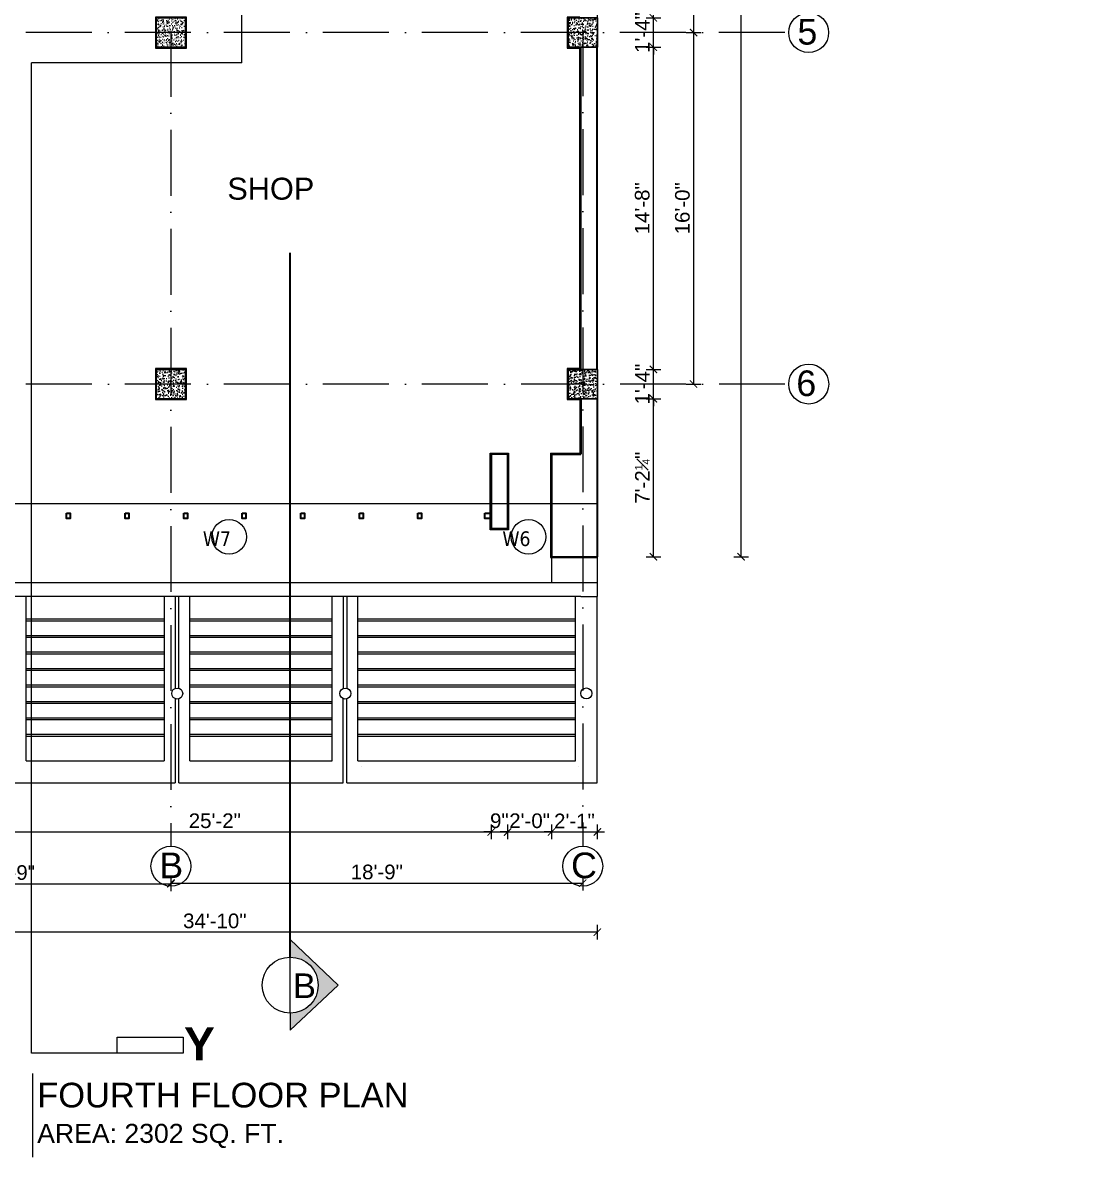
# Model space of a CAD drawing. Header units: inches. Extents: x 10755 to 33653, y -10992 to 10708.
# Drawn here: x 17078 to 17662, y 5812 to 6432 of the extents above; entities that cross this region are included whole.
import ezdxf

# ---------------------------------------------------------------- set-up
doc = ezdxf.new("R2010")
doc.units = ezdxf.units.IN
doc.header["$MEASUREMENT"] = 0
doc.linetypes.add('ACAD_ISO10W100', pattern=[18, 12, -3, 0, -3])
for name, color, linetype, lineweight in [('centerline', 9, 'ACAD_ISO10W100', 5), ('col', 1, 'Continuous', 30), ('dim', 6, 'Continuous', 13), ('dimension center - 8', 134, 'Continuous', 13), ('dimension element- 8', 5, 'Continuous', 13), ('dimension inter - 8', 6, 'Continuous', 13), ('dimension overall - 8', 185, 'Continuous', 13), ('DIMINSION', 5, 'Continuous', 15), ('elevation1', 230, 'Continuous', 13), ('hatch 2', 8, 'Continuous', 13), ('hatch- rcc', 252, 'Continuous', 5), ('PLASTER', 50, 'Continuous', 9), ('Section line-1-8', 172, 'Continuous', 35), ('SECTION LINE1', 6, 'Continuous', 18), ('Section text-1-8', 6, 'Continuous', 18), ('STAIRCASE', 143, 'Continuous', 15), ('title text 1', 113, 'Continuous', 25), ('wall', 1, 'Continuous', 35)]:
    doc.layers.add(name, color=color, linetype=linetype, lineweight=lineweight)
doc.layers.add('T-TEXT', color=230, linetype='Continuous')
doc.layers.get('dimension inter - 8').off()
doc.layers.get('DIMINSION').off()
doc.styles.add('arial', font='arial.ttf')
doc.styles.add('Prajwal', font='stylu.ttf', dxfattribs={"height": 9})
doc.styles.get("Standard").update_dxf_attribs({"font": 'arial.ttf'})
doc.styles.add('suren', font='times.ttf', dxfattribs={"height": 4})
doc.dimstyles.new('S8', dxfattribs={"dimscale": 8, "dimtxt": 1, "dimasz": 0.5, "dimexe": 0.5, "dimexo": 0.5, "dimgap": 0.25, "dimtad": 1, "dimzin": 3, "dimdsep": 46, "dimlunit": 4, "dimtxsty": 'Standard', "dimblk": 'ARCHTICK', "dimcen": 0, "dimclrd": 256, "dimclre": 256, "dimclrt": 6, "dimadec": 0, "dimazin": 0, "dimtfac": 0.5, "dimtix": 1, "dimtmove": 1, "dimatfit": 3, "dimfxl": 0.5, "dimfxlon": 1, "dimfrac": 1, "dimtolj": 1, "dimtzin": 0, "dimarcsym": 1})

# ---------------------------------------------------------------- blocks, each defined once
blk = doc.blocks.new('EWEWRTT')
at = {"layer": 'centerline', "ltscale": 3}
for p, q in [((176494.85, -3623.75), (176494.85, -4988.85)), ((176719.8, -3623.43), (176719.8, -4988.85)), ((176830.26, -4544.4), (176184.91, -4544.4)), ((176830.31, -4736.4), (176184.95, -4736.4))]:
    blk.add_line(p, q, dxfattribs=at)
at = {"layer": 'centerline', "linetype": 'Continuous'}
for centre in [(176843.23, -4544.4), (176843.28, -4736.4), (176494.85, -4999.76), (176719.8, -4999.76)]:
    blk.add_circle(centre, 10.91, dxfattribs=at)
at = {"layer": 'T-TEXT', "ltscale": 100, "char_height": 14, "width": 12.944, "style": 'suren'}
for s, insert, attachment_point in [('{\\fArial|b0|i0|c0|p34;5}', (176847.97, -4536.96), 3), ('{\\fArial|b0|i0|c0|p34;6}', (176847.37, -4728.96), 3), ('{\\fArial|b0|i0|c0|p34;B}', (176488.49, -4992.32), 1), ('{\\fArial|b0|i0|c0|p34;C}', (176713.44, -4992.32), 1)]:
    blk.add_mtext(s, dxfattribs=dict(at, insert=insert, attachment_point=attachment_point))
blk = doc.blocks.new('WEQQWQW')
at = {"layer": 'SECTION LINE1', "linetype": 'Continuous', "ltscale": 30}
for p, q in [((177367.99, -4560.95), (177367.99, -3517.55)), ((177253.09, -5101.89), (177253.09, -4560.95)), ((177367.99, -4560.95), (177253.09, -4560.95)), ((177299.94, -5101.89), (177253.09, -5101.89))]:
    blk.add_line(p, q, dxfattribs=at)
blk.add_lwpolyline([(177299.94, -5101.89), (177299.94, -5093.13), (177335.94, -5093.13), (177335.94, -5101.89)], close=True, dxfattribs=at)
at = {"layer": 'title text 1', "insert": (177353.24, -5087.85), "char_height": 18, "width": 3.410605131648481e-13, "attachment_point": 3, "style": 'Prajwal'}
blk.add_mtext('\\pi-24.83;{\\fArial|b1|i0|c0|p34;Y}', dxfattribs=at)
blk = doc.blocks.new('ETERWEWE')
at = {"layer": 'hatch- rcc', "linetype": 'Continuous', "ltscale": 30}
h = blk.add_hatch(dxfattribs=at)
h.set_pattern_fill('AR-CONC', color=256, scale=0.5, style=0)
h.set_pattern_definition([(50, (0, 0), (3.586300913, -0.313760675), [0.375, -4.125]), (355, (0, 0), (-0.69375667, 3.76096067), [0.3, -3.3]), (100.4514445, (0.299, -0.026), (2.89254423, 3.447199955), [0.31870096, -3.50571056]), (46.1842, (0, 1), (5.33620665, -0.8275964), [0.5625, -6.1875]), (96.6356355, (0.4447, 0.931), (4.67330973, 4.870593), [0.47805171, -5.2585688]), (351.184164, (0, 1), (4.67330973, 4.870593), [0.45, -4.95]), (21, (0.5, 0.75), (2.98453526, -2.013094453), [0.375, -4.125]), (326, (0.5, 0.75), (1.21657666, 3.625750225), [0.3, -3.3]), (71.4514447, (0.7487, 0.5822), (4.20111188, 1.612655764), [0.31870095, -3.50571056]), (37.5, (0, 0), (0.060799277, 1.664469269), [0, -3.26, 0, -3.35, 0, -3.3125]), (7.5, (0, 0), (1.315347687, 1.97205856), [0, -1.91, 0, -3.185, 0, -1.2625]), (327.5, (-1.115, 0), (2.669112181, -0.112774359), [0, -1.25, 0, -3.9, 0, -5.175]), (317.5, (-1.615, 0), (2.915930847, 0.50052491), [0, -1.625, 0, -2.59, 0, -3.675])])
h.paths.add_polyline_path([(159423.23, -3794.58), (159439.23, -3794.58), (159439.23, -3778.58), (159423.23, -3778.58)])
at = {"layer": 'col', "linetype": 'Continuous', "ltscale": 30}
blk.add_lwpolyline([(159423.23, -3794.58), (159423.23, -3778.58), (159439.23, -3778.58), (159439.23, -3794.58), (159423.23, -3794.58)], dxfattribs=at)
blk = doc.blocks.new('wewerrr')
at = {"layer": 'DIMINSION', "linetype": 'Continuous'}
for p in [(17063.62, -757.81), (17063.62, -757.81), (17288.57, -757.81), (17288.57, -757.81), (17063.62, -949.81), (17063.62, -949.81), (17288.57, -949.81), (17288.57, -949.81)]:
    blk.add_blockref('ETERWEWE', p, dxfattribs=at)
blk = doc.blocks.new('HGFHH')
at = {"layer": 'hatch 2', "ltscale": 30}
for centre in [(178848.14, -4798.29), (179027.75, -4798.29), (179191.38, -4798.29)]:
    blk.add_circle(centre, 9.47, dxfattribs=at)
at = {"layer": 'title text 1', "char_height": 8, "width": 6.48014975013211e-13, "attachment_point": 1, "rotation": 359.95632, "style": 'Prajwal'}
for s, insert in [('\\pi-6.436;{\\fTahoma|b0|i0|c0|p34;W6}', (178840.29, -4795.26)), ('\\pi-6.436;{\\fTahoma|b0|i0|c0|p34;W7}', (179019.89, -4795.26)), ('\\pi-6.436;{\\fTahoma|b0|i0|c0|p34;W6}', (179183.52, -4795.26))]:
    blk.add_mtext(s, dxfattribs=dict(at, insert=insert))
blk = doc.blocks.new('WEEWET')
at = {"layer": 'wall', "linetype": 'Continuous', "ltscale": 30}
for points in [[(178869.49, -4781.64), (178872.47, -4781.64), (178872.47, -4784.66), (178869.49, -4784.66)], [(178906.96, -4781.64), (178908.96, -4781.64), (178908.96, -4784.66), (178906.96, -4784.66)], [(178938.96, -4781.64), (178940.96, -4781.64), (178940.96, -4784.66), (178938.96, -4784.66)], [(178970.96, -4781.64), (178972.96, -4781.64), (178972.96, -4784.66), (178970.96, -4784.66)], [(179002.96, -4781.64), (179004.96, -4781.64), (179004.96, -4784.66), (179002.96, -4784.66)], [(179034.96, -4781.63), (179036.96, -4781.63), (179036.96, -4784.65), (179034.96, -4784.65)], [(179066.96, -4781.64), (179068.96, -4781.64), (179068.96, -4784.66), (179066.96, -4784.66)], [(179098.96, -4781.64), (179100.96, -4781.64), (179100.96, -4784.66), (179098.96, -4784.66)], [(179130.96, -4781.64), (179132.96, -4781.64), (179132.96, -4784.66), (179130.96, -4784.66)], [(179167.46, -4781.64), (179170.44, -4781.64), (179170.44, -4784.66), (179167.46, -4784.66)]]:
    blk.add_lwpolyline(points, close=True, dxfattribs=at)
blk = doc.blocks.new('_ArchTick')
at = {"color": 0, "const_width": 0.15}
blk.add_lwpolyline([(-0.5, -0.5), (0.5, 0.5)], dxfattribs=at)
blk = doc.blocks.new('*D1024')
at = {"layer": 'Defpoints', "color": 0, "transparency": 16777216}
for p in [(17391.85, 6242.82), (17422.48, 6242.82), (17391.85, 6226.82)]:
    blk.add_point(p, dxfattribs=at)
at = {"layer": 'dimension element- 8', "lineweight": -2, "transparency": 16777216}
for p, q in [((17418.48, 6242.82), (17426.48, 6242.82)), ((17422.48, 6242.82), (17422.48, 6246.82)), ((17422.48, 6226.82), (17422.48, 6242.82)), ((17418.48, 6226.82), (17426.48, 6226.82)), ((17422.48, 6226.82), (17422.48, 6222.82))]:
    blk.add_line(p, q, dxfattribs=at)
at = {"layer": 'dimension element- 8', "lineweight": -2, "transparency": 16777216, "xscale": 4, "yscale": 4, "zscale": 4}
for p, rotation in [((17422.48, 6242.82), 270), ((17422.48, 6226.82), 90)]:
    blk.add_blockref('_ArchTick', p, dxfattribs=dict(at, rotation=rotation))
at = {"layer": 'dimension element- 8', "color": 6, "transparency": 16777216, "insert": (17416.47, 6234.82), "char_height": 8, "attachment_point": 5, "rotation": 90}
blk.add_mtext('\\A1;1\'-4"', dxfattribs=at)
blk = doc.blocks.new('*D1019')
at = {"layer": 'Defpoints', "color": 0, "transparency": 16777216}
for p in [(17031.9, 6155.67), (17333.85, 6155.67), (17333.85, 5990.13)]:
    blk.add_point(p, dxfattribs=at)
at = {"layer": 'dimension element- 8', "lineweight": -2, "transparency": 16777216}
for p, q in [((17031.9, 5994.13), (17031.9, 5986.13)), ((17333.85, 5994.13), (17333.85, 5986.13)), ((17031.9, 5990.13), (17333.85, 5990.13))]:
    blk.add_line(p, q, dxfattribs=at)
at = {"layer": 'dimension element- 8', "lineweight": -2, "transparency": 16777216, "xscale": 4, "yscale": 4, "zscale": 4, "rotation": 180}
blk.add_blockref('_ArchTick', (17031.9, 5990.13), dxfattribs=at)
at = {"layer": 'dimension element- 8', "lineweight": -2, "transparency": 16777216, "xscale": 4, "yscale": 4, "zscale": 4}
blk.add_blockref('_ArchTick', (17333.85, 5990.13), dxfattribs=at)
at = {"layer": 'dimension element- 8', "color": 6, "transparency": 16777216, "insert": (17182.88, 5996.22), "char_height": 8, "attachment_point": 5}
blk.add_mtext('\\A1;25\'-2"', dxfattribs=at)
blk = doc.blocks.new('*D1020')
at = {"layer": 'Defpoints', "color": 0, "transparency": 16777216}
for p in [(17333.85, 6155.67), (17342.85, 6155.67), (17342.85, 5990.13)]:
    blk.add_point(p, dxfattribs=at)
at = {"layer": 'dimension element- 8', "lineweight": -2, "transparency": 16777216}
for p, q in [((17333.85, 5994.13), (17333.85, 5986.13)), ((17342.85, 5994.13), (17342.85, 5986.13)), ((17333.85, 5990.13), (17329.85, 5990.13)), ((17333.85, 5990.13), (17342.85, 5990.13)), ((17342.85, 5990.13), (17346.85, 5990.13))]:
    blk.add_line(p, q, dxfattribs=at)
at = {"layer": 'dimension element- 8', "lineweight": -2, "transparency": 16777216, "xscale": 4, "yscale": 4, "zscale": 4}
blk.add_blockref('_ArchTick', (17333.85, 5990.13), dxfattribs=at)
at = {"layer": 'dimension element- 8', "lineweight": -2, "transparency": 16777216, "xscale": 4, "yscale": 4, "zscale": 4, "rotation": 180}
blk.add_blockref('_ArchTick', (17342.85, 5990.13), dxfattribs=at)
at = {"layer": 'dimension element- 8', "color": 6, "transparency": 16777216, "insert": (17338.35, 5996.22), "char_height": 8, "attachment_point": 5}
blk.add_mtext('\\A1;9"', dxfattribs=at)
blk = doc.blocks.new('*D1021')
at = {"layer": 'Defpoints', "color": 0, "transparency": 16777216}
for p in [(17342.85, 6155.67), (17366.85, 6140.48), (17366.85, 5990.13)]:
    blk.add_point(p, dxfattribs=at)
at = {"layer": 'dimension element- 8', "lineweight": -2, "transparency": 16777216}
for p, q in [((17342.85, 5994.13), (17342.85, 5986.13)), ((17366.85, 5994.13), (17366.85, 5986.13)), ((17342.85, 5990.13), (17338.85, 5990.13)), ((17342.85, 5990.13), (17366.85, 5990.13)), ((17366.85, 5990.13), (17370.85, 5990.13))]:
    blk.add_line(p, q, dxfattribs=at)
at = {"layer": 'dimension element- 8', "lineweight": -2, "transparency": 16777216, "xscale": 4, "yscale": 4, "zscale": 4}
blk.add_blockref('_ArchTick', (17342.85, 5990.13), dxfattribs=at)
at = {"layer": 'dimension element- 8', "lineweight": -2, "transparency": 16777216, "xscale": 4, "yscale": 4, "zscale": 4, "rotation": 180}
blk.add_blockref('_ArchTick', (17366.85, 5990.13), dxfattribs=at)
at = {"layer": 'dimension element- 8', "color": 6, "transparency": 16777216, "insert": (17354.85, 5996.22), "char_height": 8, "attachment_point": 5}
blk.add_mtext('\\A1;2\'-0"', dxfattribs=at)
blk = doc.blocks.new('*D1022')
at = {"layer": 'Defpoints', "color": 0, "transparency": 16777216}
for p in [(17366.85, 6140.48), (17391.85, 6140.48), (17391.85, 5990.13)]:
    blk.add_point(p, dxfattribs=at)
at = {"layer": 'dimension element- 8', "lineweight": -2, "transparency": 16777216}
for p, q in [((17366.85, 5994.13), (17366.85, 5986.13)), ((17391.85, 5994.13), (17391.85, 5986.13)), ((17366.85, 5990.13), (17362.85, 5990.13)), ((17366.85, 5990.13), (17391.85, 5990.13)), ((17391.85, 5990.13), (17395.85, 5990.13))]:
    blk.add_line(p, q, dxfattribs=at)
at = {"layer": 'dimension element- 8', "lineweight": -2, "transparency": 16777216, "xscale": 4, "yscale": 4, "zscale": 4}
blk.add_blockref('_ArchTick', (17366.85, 5990.13), dxfattribs=at)
at = {"layer": 'dimension element- 8', "lineweight": -2, "transparency": 16777216, "xscale": 4, "yscale": 4, "zscale": 4, "rotation": 180}
blk.add_blockref('_ArchTick', (17391.85, 5990.13), dxfattribs=at)
at = {"layer": 'dimension element- 8', "color": 6, "transparency": 16777216, "insert": (17379.35, 5996.15), "char_height": 8, "attachment_point": 5}
blk.add_mtext('\\A1;2\'-1"', dxfattribs=at)
blk = doc.blocks.new('*D1023')
at = {"layer": 'Defpoints', "color": 0, "transparency": 16777216}
for p in [(17391.85, 6226.82), (17422.48, 6226.82), (17391.85, 6140.48)]:
    blk.add_point(p, dxfattribs=at)
at = {"layer": 'dimension element- 8', "lineweight": -2, "transparency": 16777216}
for p, q in [((17418.48, 6226.82), (17426.48, 6226.82)), ((17422.48, 6140.48), (17422.48, 6226.82)), ((17418.48, 6140.48), (17426.48, 6140.48))]:
    blk.add_line(p, q, dxfattribs=at)
at = {"layer": 'dimension element- 8', "lineweight": -2, "transparency": 16777216, "xscale": 4, "yscale": 4, "zscale": 4}
for p, rotation in [((17422.48, 6226.82), 90), ((17422.48, 6140.48), 270)]:
    blk.add_blockref('_ArchTick', p, dxfattribs=dict(at, rotation=rotation))
at = {"layer": 'dimension element- 8', "color": 6, "transparency": 16777216, "insert": (17416.47, 6183.65), "char_height": 8, "attachment_point": 5, "rotation": 90}
blk.add_mtext('\\A1;7\'-2{\\H0.500000x;\\S1#4;}"', dxfattribs=at)
blk = doc.blocks.new('*D1025')
at = {"layer": 'Defpoints', "color": 0, "transparency": 16777216}
for p in [(17391.85, 6418.82), (17422.48, 6418.82), (17391.85, 6242.82)]:
    blk.add_point(p, dxfattribs=at)
at = {"layer": 'dimension element- 8', "lineweight": -2, "transparency": 16777216}
for p, q in [((17418.48, 6418.82), (17426.48, 6418.82)), ((17422.48, 6242.82), (17422.48, 6418.82)), ((17418.48, 6242.82), (17426.48, 6242.82))]:
    blk.add_line(p, q, dxfattribs=at)
at = {"layer": 'dimension element- 8', "lineweight": -2, "transparency": 16777216, "xscale": 4, "yscale": 4, "zscale": 4}
for p, rotation in [((17422.48, 6418.82), 90), ((17422.48, 6242.82), 270)]:
    blk.add_blockref('_ArchTick', p, dxfattribs=dict(at, rotation=rotation))
at = {"layer": 'dimension element- 8', "color": 6, "transparency": 16777216, "insert": (17416.4, 6330.82), "char_height": 8, "attachment_point": 5, "rotation": 90}
blk.add_mtext('\\A1;14\'-8"', dxfattribs=at)
blk = doc.blocks.new('*D1026')
at = {"layer": 'Defpoints', "color": 0, "transparency": 16777216}
for p in [(17391.85, 6434.82), (17422.48, 6434.82), (17391.85, 6418.82)]:
    blk.add_point(p, dxfattribs=at)
at = {"layer": 'dimension element- 8', "lineweight": -2, "transparency": 16777216}
for p, q in [((17418.48, 6434.82), (17426.48, 6434.82)), ((17422.48, 6434.82), (17422.48, 6438.82)), ((17422.48, 6418.82), (17422.48, 6434.82)), ((17418.48, 6418.82), (17426.48, 6418.82)), ((17422.48, 6418.82), (17422.48, 6414.82))]:
    blk.add_line(p, q, dxfattribs=at)
at = {"layer": 'dimension element- 8', "lineweight": -2, "transparency": 16777216, "xscale": 4, "yscale": 4, "zscale": 4}
for p, rotation in [((17422.48, 6434.82), 270), ((17422.48, 6418.82), 90)]:
    blk.add_blockref('_ArchTick', p, dxfattribs=dict(at, rotation=rotation))
at = {"layer": 'dimension element- 8', "color": 6, "transparency": 16777216, "insert": (17416.47, 6426.82), "char_height": 8, "attachment_point": 5, "rotation": 90}
blk.add_mtext('\\A1;1\'-4"', dxfattribs=at)
blk = doc.blocks.new('p2')
at = {"layer": 'PLASTER'}
for p, q in [((17382.33, 6243.32), (17382.35, 6418.32)), ((17382.35, 6226.32), (17382.35, 6197.08)), ((17366.35, 6197.08), (17366.35, 6156.87)), ((17366.35, 6197.08), (17382.35, 6197.08)), ((17366.35, 6156.87), (17366.35, 6139.98)), ((17366.35, 6139.98), (17391.85, 6139.98)), ((17391.85, 6140.48), (17391.85, 6139.98))]:
    blk.add_line(p, q, dxfattribs=at)
for points in [[(17167.4, 6435.32), (17150.4, 6435.32), (17150.4, 6418.32), (17167.4, 6418.32)], [(17167.4, 6243.32), (17150.4, 6243.32), (17150.4, 6226.32), (17167.4, 6226.32)], [(17333.35, 6197.08), (17343.35, 6197.08), (17343.35, 6155.17), (17333.35, 6155.17)]]:
    blk.add_lwpolyline(points, close=True, dxfattribs=at)
for points in [[(17382.35, 6435.32), (17375.35, 6435.32), (17375.35, 6418.32), (17382.35, 6418.32)], [(17382.33, 6243.32), (17375.35, 6243.32), (17375.35, 6226.32), (17382.35, 6226.32)]]:
    blk.add_lwpolyline(points, dxfattribs=at)
blk = doc.blocks.new('*D1411')
at = {"layer": 'Defpoints', "color": 0, "transparency": 16777216}
for p in [(17403.13, 6666.82), (17403.13, 6426.82), (17444.43, 6426.82)]:
    blk.add_point(p, dxfattribs=at)
at = {"layer": 'dimension center - 8', "lineweight": -2, "transparency": 16777216}
for p, q in [((17440.43, 6666.82), (17448.43, 6666.82)), ((17444.43, 6666.82), (17444.43, 6426.82)), ((17440.43, 6426.82), (17448.43, 6426.82))]:
    blk.add_line(p, q, dxfattribs=at)
at = {"layer": 'dimension center - 8', "lineweight": -2, "transparency": 16777216, "xscale": 4, "yscale": 4, "zscale": 4}
for p, rotation in [((17444.43, 6666.82), 90), ((17444.43, 6426.82), 270)]:
    blk.add_blockref('_ArchTick', p, dxfattribs=dict(at, rotation=rotation))
at = {"layer": 'dimension center - 8', "color": 6, "transparency": 16777216, "insert": (17438.35, 6546.82), "char_height": 8, "attachment_point": 5, "rotation": 90}
blk.add_mtext('\\A1;20\'-0"', dxfattribs=at)
blk = doc.blocks.new('*D1412')
at = {"layer": 'Defpoints', "color": 0, "transparency": 16777216}
for p in [(17403.13, 6426.82), (17403.13, 6234.82), (17444.43, 6234.82)]:
    blk.add_point(p, dxfattribs=at)
at = {"layer": 'dimension center - 8', "lineweight": -2, "transparency": 16777216}
for p, q in [((17440.43, 6426.82), (17448.43, 6426.82)), ((17444.43, 6426.82), (17444.43, 6234.82)), ((17440.43, 6234.82), (17448.43, 6234.82))]:
    blk.add_line(p, q, dxfattribs=at)
at = {"layer": 'dimension center - 8', "lineweight": -2, "transparency": 16777216, "xscale": 4, "yscale": 4, "zscale": 4}
for p, rotation in [((17444.43, 6426.82), 90), ((17444.43, 6234.82), 270)]:
    blk.add_blockref('_ArchTick', p, dxfattribs=dict(at, rotation=rotation))
at = {"layer": 'dimension center - 8', "color": 6, "transparency": 16777216, "insert": (17438.35, 6330.82), "char_height": 8, "attachment_point": 5, "rotation": 90}
blk.add_mtext('\\A1;16\'-0"', dxfattribs=at)
blk = doc.blocks.new('*D1413')
at = {"layer": 'Defpoints', "color": 0, "transparency": 16777216}
for p in [(17391.85, 7241.82), (17470.37, 7241.82), (17391.85, 6140.48)]:
    blk.add_point(p, dxfattribs=at)
at = {"layer": 'dimension overall - 8', "lineweight": -2, "transparency": 16777216}
for p, q in [((17466.37, 7241.82), (17474.37, 7241.82)), ((17470.37, 6140.48), (17470.37, 7241.82)), ((17466.37, 6140.48), (17474.37, 6140.48))]:
    blk.add_line(p, q, dxfattribs=at)
at = {"layer": 'dimension overall - 8', "lineweight": -2, "transparency": 16777216, "xscale": 4, "yscale": 4, "zscale": 4}
for p, rotation in [((17470.37, 7241.82), 90), ((17470.37, 6140.48), 270)]:
    blk.add_blockref('_ArchTick', p, dxfattribs=dict(at, rotation=rotation))
at = {"layer": 'dimension overall - 8', "color": 6, "transparency": 16777216, "insert": (17464.29, 6691.15), "char_height": 8, "attachment_point": 5, "rotation": 90}
blk.add_mtext('\\A1;91\'-9{\\H0.500000x;\\S1#4;}"', dxfattribs=at)
blk = doc.blocks.new('*D1443')
at = {"layer": 'Defpoints', "color": 0, "transparency": 16777216}
for p in [(16981.9, 6018.41), (17158.9, 6018.41), (17158.9, 5961.85)]:
    blk.add_point(p, dxfattribs=at)
at = {"layer": 'dimension center - 8', "lineweight": -2, "transparency": 16777216}
for p, q in [((16981.9, 5965.85), (16981.9, 5957.85)), ((17158.9, 5965.85), (17158.9, 5957.85)), ((16981.9, 5961.85), (17158.9, 5961.85))]:
    blk.add_line(p, q, dxfattribs=at)
at = {"layer": 'dimension center - 8', "lineweight": -2, "transparency": 16777216, "xscale": 4, "yscale": 4, "zscale": 4, "rotation": 180}
blk.add_blockref('_ArchTick', (16981.9, 5961.85), dxfattribs=at)
at = {"layer": 'dimension center - 8', "lineweight": -2, "transparency": 16777216, "xscale": 4, "yscale": 4, "zscale": 4}
blk.add_blockref('_ArchTick', (17158.9, 5961.85), dxfattribs=at)
at = {"layer": 'dimension center - 8', "color": 6, "transparency": 16777216, "insert": (17070.4, 5967.93), "char_height": 8, "attachment_point": 5}
blk.add_mtext('\\A1;14\'-9"', dxfattribs=at)
blk = doc.blocks.new('*D1444')
at = {"layer": 'Defpoints', "color": 0, "transparency": 16777216}
for p in [(17158.9, 6022.71), (17383.85, 6022.71), (17383.85, 5962.15)]:
    blk.add_point(p, dxfattribs=at)
at = {"layer": 'dimension center - 8', "lineweight": -2, "transparency": 16777216}
for p, q in [((17158.9, 5966.15), (17158.9, 5958.15)), ((17383.85, 5966.15), (17383.85, 5958.15)), ((17158.9, 5962.15), (17383.85, 5962.15))]:
    blk.add_line(p, q, dxfattribs=at)
at = {"layer": 'dimension center - 8', "lineweight": -2, "transparency": 16777216, "xscale": 4, "yscale": 4, "zscale": 4, "rotation": 180}
blk.add_blockref('_ArchTick', (17158.9, 5962.15), dxfattribs=at)
at = {"layer": 'dimension center - 8', "lineweight": -2, "transparency": 16777216, "xscale": 4, "yscale": 4, "zscale": 4}
blk.add_blockref('_ArchTick', (17383.85, 5962.15), dxfattribs=at)
at = {"layer": 'dimension center - 8', "color": 6, "transparency": 16777216, "insert": (17271.38, 5968.24), "char_height": 8, "attachment_point": 5}
blk.add_mtext('\\A1;18\'-9"', dxfattribs=at)
blk = doc.blocks.new('*D1442')
at = {"layer": 'Defpoints', "color": 0, "transparency": 16777216}
for p in [(16973.9, 6056.76), (17391.85, 6056.76), (16973.9, 5935.43)]:
    blk.add_point(p, dxfattribs=at)
at = {"layer": 'dimension overall - 8', "lineweight": -2, "transparency": 16777216}
for p, q in [((16973.9, 5939.43), (16973.9, 5931.43)), ((17391.85, 5939.43), (17391.85, 5931.43)), ((17391.85, 5935.43), (16973.9, 5935.43))]:
    blk.add_line(p, q, dxfattribs=at)
at = {"layer": 'dimension overall - 8', "lineweight": -2, "transparency": 16777216, "xscale": 4, "yscale": 4, "zscale": 4, "rotation": 180}
blk.add_blockref('_ArchTick', (16973.9, 5935.43), dxfattribs=at)
at = {"layer": 'dimension overall - 8', "lineweight": -2, "transparency": 16777216, "xscale": 4, "yscale": 4, "zscale": 4}
blk.add_blockref('_ArchTick', (17391.85, 5935.43), dxfattribs=at)
at = {"layer": 'dimension overall - 8', "color": 6, "transparency": 16777216, "insert": (17182.88, 5941.52), "char_height": 8, "attachment_point": 5}
blk.add_mtext('\\A1;34\'-10"', dxfattribs=at)
blk = doc.blocks.new('s22')
at = {"layer": 'Section text-1-8'}
blk.add_hatch(color=256, dxfattribs=at).paths.add_polyline_path([(14069.68, 5931.42), (14069.68, 5921.78, -0.414214), (14084.99, 5906.47, -0.414214), (14069.68, 5891.16), (14069.68, 5881.86), (14095.89, 5906.39)])
at = {"layer": 'Section line-1-8', "linetype": 'Continuous'}
blk.add_line((14069.68, 5921.78), (14069.68, 6306.51), dxfattribs=at)
at = {"layer": 'Section text-1-8'}
blk.add_line((14069.68, 5891.51), (14069.68, 5922.13), dxfattribs=at)
blk.add_lwpolyline([(14069.68, 5891.16), (14069.68, 5881.86), (14095.89, 5906.39), (14069.68, 5931.42), (14069.68, 5921.78)], dxfattribs=at)
blk.add_circle((14069.68, 5906.47), 15.31, dxfattribs=at)
at = {"layer": 'Section text-1-8', "insert": (14071.17, 5899.38), "char_height": 13.5, "attachment_point": 7, "style": 'arial'}
blk.add_mtext('B', dxfattribs=at)
blk = doc.blocks.new('*D3622')
at = {"layer": 'Defpoints', "color": 0, "transparency": 16777216}
for p in [(10864.08, 6434.82), (31531.53, 6434.82), (31551.39, 6095.11)]:
    blk.add_point(p, dxfattribs=at)
at = {"layer": 'dim', "lineweight": -2, "transparency": 16777216}
for p, q in [((31527.53, 6434.82), (31535.53, 6434.82)), ((31531.53, 6095.11), (31531.53, 6434.82)), ((31535.53, 6095.11), (31527.53, 6095.11))]:
    blk.add_line(p, q, dxfattribs=at)
at = {"layer": 'dim', "lineweight": -2, "transparency": 16777216, "xscale": 4, "yscale": 4, "zscale": 4}
for p, rotation in [((31531.53, 6434.82), 90), ((31531.53, 6095.11), 270)]:
    blk.add_blockref('_ArchTick', p, dxfattribs=dict(at, rotation=rotation))
at = {"layer": 'dim', "color": 6, "transparency": 16777216, "insert": (31525.42, 6264.96), "char_height": 8, "attachment_point": 5, "rotation": 90}
blk.add_mtext('\\A1;28\'-3{\\H0.500000x;\\S3#4;}"', dxfattribs=at)

msp = doc.modelspace()

# ---------------------------------------------------------------- linework, layer by layer
msp.add_line((17381.774, 6026.07), (17381.774, 6026.034))
at = {"layer": 'Defpoints'}
msp.add_lwpolyline([(16973.904, 7285.819), (17164.904, 7285.819), (17164.904, 7225.819), (17391.481, 7225.819), (17391.853, 7225.819), (17391.851, 6169.31), (16973.904, 6169.31), (16973.904, 7285.819)], dxfattribs=at)
at = {"layer": 'elevation1'}
for p, q in [((17079.893, 6029.034), (17079.893, 6118.819)), ((17155.256, 6119.012), (17155.256, 6029.034)), ((17161.256, 6119.012), (17161.256, 6068.564)), ((17163.256, 6068.621), (17163.256, 6119)), ((17169.256, 6029.034), (17169.256, 6119)), ((17247.078, 6029.034), (17247.078, 6118.819)), ((17253.078, 6118.819), (17253.078, 6068.564)), ((17255.078, 6118.819), (17255.078, 6068.621)), ((17261.078, 6029.034), (17261.078, 6118.819)), ((17379.851, 6029.034), (17379.851, 6118.819)), ((17391.851, 6017.034), (17391.851, 6118.819)), ((17155.256, 6106.298), (17079.893, 6106.298)), ((17155.256, 6105.302), (17079.893, 6105.302)), ((17247.078, 6106.298), (17169.256, 6106.298)), ((17247.078, 6105.302), (17169.256, 6105.302)), ((17379.851, 6106.298), (17261.078, 6106.298)), ((17379.851, 6105.302), (17261.078, 6105.302)), ((17155.256, 6097.298), (17079.893, 6097.298)), ((17155.256, 6096.303), (17079.893, 6096.303)), ((17247.078, 6097.298), (17169.256, 6097.298)), ((17247.078, 6096.303), (17169.256, 6096.303)), ((17379.851, 6097.298), (17261.078, 6097.298)), ((17379.851, 6096.303), (17261.078, 6096.303)), ((17155.256, 6088.298), (17079.893, 6088.298)), ((17155.256, 6087.303), (17079.893, 6087.303)), ((17247.078, 6088.298), (17169.256, 6088.298)), ((17247.078, 6087.303), (17169.256, 6087.303)), ((17379.851, 6088.298), (17261.078, 6088.298)), ((17379.851, 6087.303), (17261.078, 6087.303)), ((17155.256, 6079.298), (17079.893, 6079.298)), ((17155.256, 6078.303), (17079.893, 6078.303)), ((17247.078, 6079.298), (17169.256, 6079.298)), ((17247.078, 6078.303), (17169.256, 6078.303)), ((17379.851, 6079.298), (17261.078, 6079.298)), ((17379.851, 6078.303), (17261.078, 6078.303)), ((17155.256, 6070.298), (17079.893, 6070.298)), ((17155.256, 6069.303), (17079.893, 6069.303)), ((17247.078, 6070.298), (17169.256, 6070.298)), ((17247.078, 6069.303), (17169.256, 6069.303)), ((17379.851, 6070.298), (17261.078, 6070.298)), ((17379.851, 6069.303), (17261.078, 6069.303)), ((17161.256, 6062.967), (17161.256, 6017.034)), ((17163.256, 6017.034), (17163.256, 6062.909)), ((17253.078, 6017.034), (17253.078, 6062.967)), ((17255.078, 6017.034), (17255.078, 6062.909)), ((17155.256, 6061.298), (17079.893, 6061.298)), ((17155.256, 6060.303), (17079.893, 6060.303)), ((17247.078, 6061.298), (17169.256, 6061.298)), ((17247.078, 6060.303), (17169.256, 6060.303)), ((17379.851, 6061.298), (17261.078, 6061.298)), ((17379.851, 6060.303), (17261.078, 6060.303)), ((17155.256, 6052.299), (17079.893, 6052.299)), ((17155.256, 6051.303), (17079.893, 6051.303)), ((17247.078, 6052.299), (17169.256, 6052.299)), ((17247.078, 6051.303), (17169.256, 6051.303)), ((17379.851, 6052.299), (17261.078, 6052.299)), ((17379.851, 6051.303), (17261.078, 6051.303)), ((17155.256, 6043.299), (17079.893, 6043.299)), ((17247.078, 6043.299), (17169.256, 6043.299)), ((17379.851, 6043.299), (17261.078, 6043.299)), ((17155.256, 6042.304), (17079.893, 6042.304)), ((17247.078, 6042.304), (17169.256, 6042.304)), ((17379.851, 6042.304), (17261.078, 6042.304)), ((17079.893, 6029.034), (17155.256, 6029.034)), ((17169.256, 6029.034), (17247.078, 6029.034)), ((17261.078, 6029.034), (17379.851, 6029.034)), ((17263.078, 6026.07), (17263.078, 6026.034)), ((17073.893, 6017.034), (17161.256, 6017.034)), ((17163.256, 6017.034), (17172.074, 6017.034)), ((17172.074, 6017.034), (17253.078, 6017.034)), ((17255.078, 6017.034), (17391.851, 6017.034))]:
    msp.add_line(p, q, dxfattribs=at)
for centre in [(17162.337, 6065.765), (17254.16, 6065.765), (17385.851, 6065.801)]:
    msp.add_circle(centre, 3, dxfattribs=at)
at = {"layer": 'STAIRCASE', "linetype": 'Continuous', "ltscale": 30}
for p, q in [((17366.851, 6140.48), (17366.851, 6126.302)), ((17391.851, 6140.48), (17391.851, 6118.819)), ((17391.851, 6126.302), (16998.904, 6126.302)), ((17382.851, 6118.819), (16982.904, 6118.819)), ((17382.851, 6118.819), (16988.089, 6118.819)), ((17382.851, 6118.819), (17391.851, 6118.819)), ((17382.851, 6118.819), (17391.851, 6118.819))]:
    msp.add_line(p, q, dxfattribs=at)
at = {"layer": 'title text 1', "linetype": 'Continuous', "ltscale": 30}
msp.add_line((17083.327, 5858.188), (17083.327, 5812.418), dxfattribs=at)
at = {"layer": 'wall', "linetype": 'Continuous', "ltscale": 30}
for p, q in [((17382.831, 6243.111), (17382.849, 6418.819)), ((17391.831, 6243.11), (17391.849, 6418.819)), ((17382.851, 6226.819), (17382.851, 6196.579)), ((17391.851, 6226.819), (17391.851, 6140.48)), ((17333.851, 6196.579), (17333.851, 6155.667)), ((17342.851, 6196.579), (17333.851, 6196.579)), ((17342.851, 6196.579), (17342.851, 6155.667)), ((17366.851, 6196.579), (17366.851, 6140.48)), ((17366.851, 6196.579), (17382.851, 6196.579)), ((17342.851, 6155.667), (17333.851, 6155.667)), ((17366.851, 6140.48), (17391.851, 6140.48))]:
    msp.add_line(p, q, dxfattribs=at)

# ---------------------------------------------------------------- block references
at = {"layer": 'dimension center - 8'}
msp.add_blockref('s22', (3154.385, 0), dxfattribs=at)
at = {"layer": 'dimension inter - 8'}
msp.add_blockref('p2', (0, 0), dxfattribs=at)
at = {"layer": 'DIMINSION', "linetype": 'Continuous'}
for name, p in [('HGFHH', (-161837.085, 10949.614)), ('WEEWET', (-161837.085, 10946.007))]:
    msp.add_blockref(name, p, dxfattribs=at)
at = {"layer": 'wall', "linetype": 'Continuous'}
for name, p in [('WEQQWQW', (-160170.367, 10971.215)), ('wewerrr', (-159335.945, 10971.215))]:
    msp.add_blockref(name, p, dxfattribs=at)
at = {"layer": 'wall', "linetype": 'Continuous', "ltscale": 30}
msp.add_blockref('EWEWRTT', (-159335.945, 10971.215), dxfattribs=at)

# ---------------------------------------------------------------- texts
at = {"layer": 'title text 1', "attachment_point": 1, "style": 'Prajwal'}
for s, insert, char_height, width in [('{\\fSansSerif|b0|i0|c2|p2;SHOP}', (17189.719, 6347.53), 12, 241.00666), ('{\\fSansSerif|b0|i0|c2|p2;\\H1.333x;FOURTH FLOOR PLAN\\P\\H0.7718x;AREA: 2302 SQ. FT. }', (17085.866, 5853.144), 10.1088, 301.72993)]:
    msp.add_mtext(s, dxfattribs=dict(at, insert=insert, char_height=char_height, width=width))

# ---------------------------------------------------------------- dimensions: what is measured, and where the dimension line sits
at = {"layer": 'dim'}
dim = msp.add_linear_dim(base=(31531.53, 6434.819), p1=(31551.386, 6095.11), p2=(10864.084, 6434.819), angle=270, dimstyle='S8', dxfattribs=at)
dim.commit()
dim.dimension.update_dxf_attribs({"geometry": '*D3622', "text_midpoint": (31525.415, 6264.964)})
at = {"layer": 'dimension center - 8'}
for base, p1, p2, picture, middle in [((17444.434, 6426.819), (17403.129, 6666.819), (17403.129, 6426.819), '*D1411', (17438.35, 6546.819)), ((17444.434, 6234.819), (17403.129, 6426.819), (17403.129, 6234.819), '*D1412', (17438.35, 6330.819))]:
    dim = msp.add_linear_dim(base=base, p1=p1, p2=p2, angle=90, dimstyle='S8', dxfattribs=at)
    dim.commit()
    dim.dimension.update_dxf_attribs({"geometry": picture, "text_midpoint": middle})
for base, p1, p2, picture, middle in [((17158.904, 5961.849), (16981.904, 6018.412), (17158.904, 6018.412), '*D1443', (17070.404, 5967.934)), ((17383.851, 5962.151), (17158.904, 6022.714), (17383.851, 6022.714), '*D1444', (17271.378, 5968.236))]:
    dim = msp.add_linear_dim(base=base, p1=p1, p2=p2, dimstyle='S8', dxfattribs=at)
    dim.commit()
    dim.dimension.update_dxf_attribs({"geometry": picture, "text_midpoint": middle})
at = {"layer": 'dimension element- 8'}
for base, p1, p2, picture, middle in [((17422.485, 6434.819), (17391.849, 6418.819), (17391.851, 6434.819), '*D1026', (17416.468, 6426.819)), ((17422.485, 6418.819), (17391.851, 6242.819), (17391.849, 6418.819), '*D1025', (17416.4, 6330.819)), ((17422.485, 6242.819), (17391.851, 6226.819), (17391.851, 6242.819), '*D1024', (17416.468, 6234.819)), ((17422.485, 6226.819), (17391.851, 6140.48), (17391.851, 6226.819), '*D1023', (17416.468, 6183.649))]:
    dim = msp.add_linear_dim(base=base, p1=p1, p2=p2, angle=90, dimstyle='S8', dxfattribs=at)
    dim.commit()
    dim.dimension.update_dxf_attribs({"geometry": picture, "text_midpoint": middle})
for base, p1, p2, picture, middle in [((17333.851, 5990.131), (17031.904, 6155.667), (17333.851, 6155.667), '*D1019', (17182.878, 5996.216)), ((17342.851, 5990.131), (17333.851, 6155.667), (17342.851, 6155.667), '*D1020', (17338.351, 5996.216)), ((17366.851, 5990.131), (17342.851, 6155.667), (17366.851, 6140.48), '*D1021', (17354.851, 5996.216)), ((17391.851, 5990.131), (17366.851, 6140.48), (17391.851, 6140.48), '*D1022', (17379.351, 5996.148))]:
    dim = msp.add_linear_dim(base=base, p1=p1, p2=p2, dimstyle='S8', dxfattribs=at)
    dim.commit()
    dim.dimension.update_dxf_attribs({"geometry": picture, "text_midpoint": middle})
at = {"layer": 'dimension overall - 8'}
dim = msp.add_linear_dim(base=(17470.372, 7241.819), p1=(17391.851, 6140.48), p2=(17391.853, 7241.819), angle=90, dimstyle='S8', dxfattribs=at)
dim.commit()
dim.dimension.update_dxf_attribs({"geometry": '*D1413', "text_midpoint": (17464.287, 6691.149)})
dim = msp.add_linear_dim(base=(16973.904, 5935.43), p1=(17391.851, 6056.759), p2=(16973.904, 6056.759), dimstyle='S8', dxfattribs=at)
dim.commit()
dim.dimension.update_dxf_attribs({"geometry": '*D1442', "text_midpoint": (17182.878, 5941.517)})

doc.saveas('drawing.dxf')
